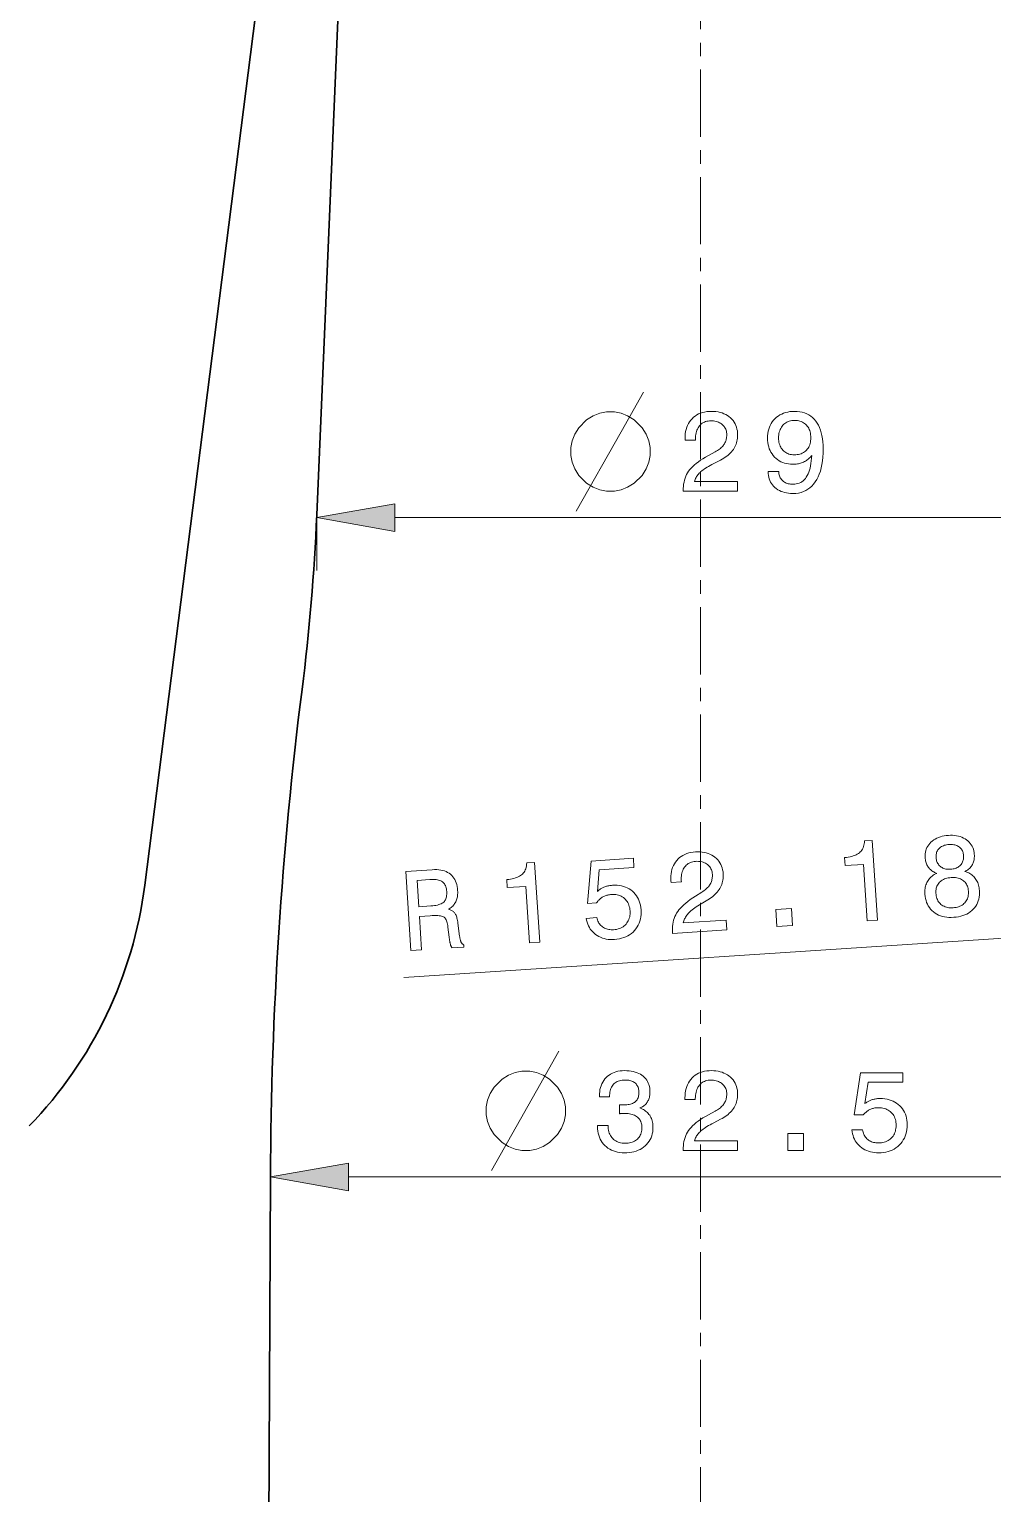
# Model space of a CAD drawing. Header units: millimetres. Extents: x 5 to 286, y 5 to 409.
# Drawn here: x 85.1 to 121.5, y 236.9 to 292.3 of the extents above; entities that cross this region are included whole.
import ezdxf

# ---------------------------------------------------------------- set-up
doc = ezdxf.new("R2010")
doc.units = ezdxf.units.MM
doc.header["$LTSCALE"] = 0.2
doc.linetypes.add('CENTERX2', pattern=[20.32, 12.7, -2.54, 2.54, -2.54])
doc.layers.add('CENTERLINE', color=4, linetype='CENTERX2')
doc.layers.add('DIMENSIONS', color=2, linetype='Continuous')
doc.layers.add('OUTLINE', color=7, linetype='Continuous', lineweight=25)

msp = doc.modelspace()

# ---------------------------------------------------------------- linework, layer by layer
at = {"layer": 'CENTERLINE', "lineweight": 13}
msp.add_line((110.464, 351.702), (110.464, 69.666), dxfattribs=at)
at = {"layer": 'DIMENSIONS', "lineweight": 13, "ltscale": 0.052546}
msp.add_line((95.964, 273.907), (95.964, 271.805), dxfattribs=at)
at = {"layer": 'DIMENSIONS', "lineweight": 13}
for p, q in [((98.918, 273.805), (122.009, 273.805)), ((123.443, 258.003), (99.253, 256.422)), ((97.168, 248.881), (123.759, 248.881))]:
    msp.add_line(p, q, dxfattribs=at)
at = {"layer": 'DIMENSIONS', "lineweight": 13, "ltscale": 0.05064}
msp.add_line((94.214, 248.907), (94.214, 246.881), dxfattribs=at)
at = {"layer": 'DIMENSIONS', "lineweight": 13}
for points in [[(105.764, 274.055), (107.464, 277.055), (108.314, 278.555)], [(102.565, 249.131), (104.265, 252.131), (105.115, 253.631)]]:
    msp.add_lwpolyline(points, dxfattribs=at)
for points in [[(107.214, 277.805), (106.914, 277.805), (106.664, 277.755), (106.414, 277.655), (106.164, 277.505), (105.864, 277.205), (105.714, 276.955), (105.614, 276.705), (105.564, 276.455), (105.564, 276.155), (105.614, 275.905), (105.714, 275.655), (105.864, 275.405), (106.164, 275.105), (106.414, 274.955), (106.664, 274.855), (106.914, 274.805), (107.214, 274.805), (107.464, 274.855), (107.714, 274.955), (107.964, 275.105), (108.264, 275.405), (108.414, 275.655), (108.514, 275.905), (108.564, 276.155), (108.564, 276.455), (108.514, 276.705), (108.414, 276.955), (108.264, 277.205), (107.964, 277.505), (107.714, 277.655), (107.464, 277.755)], [(109.811, 274.805), (109.811, 274.817), (109.813, 274.905), (109.819, 274.99), (109.83, 275.071), (109.844, 275.15), (109.863, 275.226), (109.885, 275.299), (109.912, 275.368), (109.943, 275.435), (109.978, 275.499), (110.018, 275.561), (110.062, 275.62), (110.114, 275.68), (110.172, 275.739), (110.236, 275.798), (110.308, 275.858), (110.386, 275.917), (110.47, 275.976), (110.561, 276.035), (110.659, 276.093), (110.764, 276.152), (111.019, 276.291), (111.064, 276.316), (111.106, 276.342), (111.146, 276.369), (111.183, 276.396), (111.218, 276.423), (111.25, 276.451), (111.28, 276.48), (111.307, 276.51), (111.332, 276.54), (111.354, 276.57), (111.374, 276.602), (111.392, 276.635), (111.408, 276.668), (111.422, 276.703), (111.433, 276.739), (111.443, 276.776), (111.45, 276.814), (111.455, 276.853), (111.459, 276.893), (111.46, 276.934), (111.458, 276.981), (111.453, 277.026), (111.445, 277.069), (111.434, 277.11), (111.419, 277.149), (111.401, 277.187), (111.38, 277.223), (111.355, 277.257), (111.327, 277.289), (111.296, 277.319), (111.263, 277.347), (111.227, 277.372), (111.188, 277.394), (111.148, 277.413), (111.105, 277.429), (111.06, 277.442), (111.013, 277.452), (110.964, 277.46), (110.913, 277.464), (110.859, 277.465), (110.806, 277.464), (110.755, 277.458), (110.706, 277.449), (110.66, 277.436), (110.616, 277.419), (110.574, 277.399), (110.534, 277.374), (110.497, 277.347), (110.462, 277.315), (110.43, 277.28), (110.4, 277.241), (110.373, 277.2), (110.35, 277.156), (110.329, 277.109), (110.312, 277.06), (110.298, 277.007), (110.287, 276.952), (110.279, 276.894), (110.274, 276.833), (110.273, 276.77), (110.273, 276.734), (109.881, 276.734), (109.881, 276.795), (109.883, 276.888), (109.891, 276.977), (109.905, 277.062), (109.924, 277.143), (109.948, 277.22), (109.978, 277.293), (110.013, 277.363), (110.053, 277.428), (110.099, 277.489), (110.15, 277.547), (110.206, 277.599), (110.266, 277.646), (110.33, 277.688), (110.397, 277.724), (110.468, 277.755), (110.543, 277.779), (110.622, 277.799), (110.705, 277.813), (110.792, 277.821), (110.882, 277.824), (110.969, 277.821), (111.052, 277.814), (111.132, 277.802), (111.209, 277.784), (111.282, 277.762), (111.352, 277.735), (111.419, 277.703), (111.482, 277.666), (111.541, 277.624), (111.598, 277.577), (111.65, 277.526), (111.696, 277.472), (111.737, 277.415), (111.773, 277.355), (111.803, 277.292), (111.827, 277.226), (111.846, 277.156), (111.86, 277.084), (111.868, 277.009), (111.871, 276.93), (111.869, 276.869), (111.864, 276.809), (111.856, 276.751), (111.845, 276.694), (111.831, 276.639), (111.813, 276.586), (111.792, 276.534), (111.768, 276.483), (111.741, 276.434), (111.711, 276.387), (111.677, 276.341), (111.64, 276.296), (111.599, 276.253), (111.555, 276.211), (111.508, 276.17), (111.458, 276.13), (111.404, 276.091), (111.346, 276.054), (111.286, 276.018), (111.221, 275.983), (110.968, 275.855), (110.898, 275.818), (110.832, 275.781), (110.77, 275.745), (110.713, 275.71), (110.659, 275.676), (110.609, 275.642), (110.563, 275.61), (110.522, 275.577), (110.484, 275.546), (110.451, 275.515), (110.421, 275.485), (110.392, 275.453), (110.366, 275.421), (110.342, 275.388), (110.32, 275.355), (110.301, 275.32), (110.283, 275.285), (110.268, 275.249), (110.254, 275.213), (110.243, 275.176), (111.871, 275.176), (111.871, 274.805)], [(113.026, 275.547), (113.422, 275.547), (113.426, 275.503), (113.432, 275.461), (113.441, 275.42), (113.452, 275.382), (113.466, 275.346), (113.483, 275.312), (113.502, 275.28), (113.524, 275.249), (113.548, 275.221), (113.575, 275.195), (113.605, 275.171), (113.636, 275.149), (113.67, 275.13), (113.705, 275.114), (113.743, 275.1), (113.783, 275.089), (113.825, 275.08), (113.868, 275.073), (113.914, 275.07), (113.962, 275.068), (114.026, 275.071), (114.088, 275.079), (114.146, 275.093), (114.201, 275.111), (114.253, 275.136), (114.301, 275.165), (114.347, 275.2), (114.39, 275.24), (114.429, 275.286), (114.466, 275.337), (114.5, 275.394), (114.53, 275.456), (114.558, 275.524), (114.583, 275.597), (114.605, 275.676), (114.624, 275.761), (114.64, 275.851), (114.653, 275.947), (114.663, 276.049), (114.671, 276.156), (114.645, 276.124), (114.618, 276.094), (114.59, 276.065), (114.561, 276.037), (114.53, 276.012), (114.499, 275.988), (114.467, 275.965), (114.433, 275.944), (114.398, 275.925), (114.363, 275.907), (114.326, 275.891), (114.288, 275.877), (114.25, 275.864), (114.211, 275.853), (114.171, 275.844), (114.13, 275.837), (114.088, 275.831), (114.046, 275.826), (114.002, 275.824), (113.958, 275.823), (113.874, 275.826), (113.794, 275.834), (113.717, 275.848), (113.643, 275.867), (113.572, 275.891), (113.505, 275.921), (113.44, 275.957), (113.379, 275.998), (113.321, 276.044), (113.266, 276.096), (113.216, 276.152), (113.171, 276.212), (113.131, 276.276), (113.096, 276.342), (113.067, 276.413), (113.043, 276.486), (113.025, 276.564), (113.011, 276.644), (113.003, 276.728), (113.001, 276.816), (113.004, 276.904), (113.012, 276.989), (113.026, 277.07), (113.046, 277.148), (113.071, 277.223), (113.102, 277.294), (113.139, 277.362), (113.181, 277.426), (113.229, 277.487), (113.282, 277.544), (113.34, 277.598), (113.402, 277.645), (113.467, 277.687), (113.535, 277.723), (113.607, 277.754), (113.683, 277.779), (113.762, 277.799), (113.844, 277.813), (113.93, 277.821), (114.019, 277.824), (114.122, 277.82), (114.219, 277.809), (114.312, 277.791), (114.4, 277.765), (114.483, 277.733), (114.561, 277.692), (114.634, 277.645), (114.702, 277.59), (114.765, 277.528), (114.823, 277.459), (114.876, 277.383), (114.924, 277.3), (114.966, 277.211), (115.002, 277.116), (115.033, 277.014), (115.058, 276.905), (115.078, 276.79), (115.092, 276.669), (115.1, 276.541), (115.103, 276.407), (115.1, 276.248), (115.091, 276.097), (115.076, 275.954), (115.055, 275.817), (115.028, 275.689), (114.996, 275.567), (114.957, 275.454), (114.912, 275.347), (114.862, 275.248), (114.805, 275.157), (114.743, 275.074), (114.676, 274.999), (114.604, 274.933), (114.527, 274.876), (114.445, 274.828), (114.358, 274.789), (114.265, 274.758), (114.168, 274.736), (114.065, 274.723), (113.958, 274.718), (113.874, 274.721), (113.795, 274.727), (113.718, 274.739), (113.645, 274.754), (113.575, 274.775), (113.509, 274.8), (113.446, 274.829), (113.387, 274.863), (113.331, 274.901), (113.279, 274.944), (113.231, 274.991), (113.188, 275.04), (113.15, 275.093), (113.117, 275.149), (113.089, 275.208), (113.067, 275.269), (113.049, 275.334), (113.036, 275.402), (113.029, 275.473)], [(113.418, 276.82), (113.42, 276.763), (113.425, 276.709), (113.433, 276.656), (113.444, 276.606), (113.459, 276.559), (113.476, 276.513), (113.497, 276.47), (113.521, 276.43), (113.549, 276.391), (113.58, 276.355), (113.613, 276.322), (113.648, 276.293), (113.686, 276.267), (113.725, 276.244), (113.767, 276.225), (113.811, 276.209), (113.856, 276.197), (113.904, 276.188), (113.954, 276.183), (114.006, 276.182), (114.064, 276.183), (114.119, 276.188), (114.172, 276.197), (114.222, 276.209), (114.27, 276.224), (114.315, 276.243), (114.357, 276.266), (114.397, 276.291), (114.434, 276.321), (114.469, 276.353), (114.501, 276.389), (114.53, 276.427), (114.555, 276.468), (114.576, 276.511), (114.595, 276.557), (114.61, 276.605), (114.622, 276.656), (114.63, 276.71), (114.635, 276.766), (114.637, 276.825), (114.635, 276.884), (114.63, 276.94), (114.622, 276.994), (114.61, 277.046), (114.595, 277.095), (114.576, 277.142), (114.555, 277.186), (114.53, 277.228), (114.501, 277.267), (114.469, 277.304), (114.435, 277.338), (114.398, 277.368), (114.358, 277.395), (114.317, 277.418), (114.273, 277.438), (114.227, 277.454), (114.178, 277.466), (114.127, 277.475), (114.074, 277.48), (114.019, 277.482), (113.966, 277.48), (113.915, 277.475), (113.867, 277.466), (113.82, 277.453), (113.775, 277.437), (113.733, 277.417), (113.692, 277.393), (113.654, 277.366), (113.618, 277.335), (113.584, 277.3), (113.552, 277.262), (113.524, 277.222), (113.499, 277.18), (113.478, 277.136), (113.46, 277.089), (113.445, 277.04), (113.433, 276.988), (113.425, 276.935), (113.42, 276.879)], [(98.918, 274.326), (95.964, 273.805), (98.918, 273.284)], [(116.765, 258.568), (116.626, 260.697), (115.928, 260.652), (115.908, 260.957), (115.983, 260.964), (116.053, 260.974), (116.12, 260.986), (116.183, 261.001), (116.241, 261.017), (116.295, 261.036), (116.345, 261.058), (116.391, 261.082), (116.433, 261.108), (116.471, 261.136), (116.505, 261.167), (116.536, 261.201), (116.563, 261.239), (116.588, 261.279), (116.609, 261.323), (116.627, 261.37), (116.642, 261.419), (116.654, 261.472), (116.662, 261.528), (116.667, 261.587), (116.96, 261.606), (117.157, 258.594)], [(119.393, 260.358), (119.353, 260.375), (119.315, 260.392), (119.279, 260.411), (119.245, 260.432), (119.213, 260.454), (119.182, 260.477), (119.154, 260.502), (119.127, 260.528), (119.103, 260.556), (119.08, 260.585), (119.059, 260.616), (119.04, 260.648), (119.023, 260.682), (119.008, 260.717), (118.995, 260.754), (118.983, 260.792), (118.974, 260.832), (118.966, 260.874), (118.96, 260.917), (118.956, 260.962), (118.954, 261.029), (118.958, 261.094), (118.967, 261.157), (118.981, 261.218), (119, 261.277), (119.025, 261.333), (119.055, 261.387), (119.091, 261.439), (119.131, 261.488), (119.177, 261.536), (119.228, 261.58), (119.282, 261.62), (119.339, 261.656), (119.4, 261.688), (119.464, 261.716), (119.531, 261.74), (119.602, 261.76), (119.677, 261.775), (119.754, 261.787), (119.836, 261.794), (119.917, 261.798), (119.996, 261.796), (120.072, 261.79), (120.145, 261.78), (120.215, 261.765), (120.283, 261.746), (120.347, 261.722), (120.408, 261.694), (120.466, 261.661), (120.522, 261.624), (120.573, 261.583), (120.62, 261.539), (120.661, 261.492), (120.698, 261.442), (120.73, 261.39), (120.756, 261.334), (120.778, 261.276), (120.795, 261.214), (120.807, 261.15), (120.814, 261.083), (120.816, 261.038), (120.816, 260.994), (120.814, 260.951), (120.81, 260.91), (120.803, 260.87), (120.795, 260.832), (120.785, 260.795), (120.773, 260.759), (120.758, 260.725), (120.742, 260.692), (120.724, 260.66), (120.703, 260.629), (120.681, 260.6), (120.656, 260.572), (120.629, 260.545), (120.6, 260.519), (120.568, 260.494), (120.535, 260.471), (120.499, 260.449), (120.461, 260.428), (120.511, 260.412), (120.558, 260.393), (120.603, 260.373), (120.645, 260.35), (120.685, 260.325), (120.723, 260.298), (120.758, 260.269), (120.792, 260.237), (120.823, 260.204), (120.851, 260.168), (120.878, 260.131), (120.902, 260.091), (120.923, 260.05), (120.942, 260.007), (120.959, 259.962), (120.974, 259.915), (120.986, 259.866), (120.995, 259.815), (121.002, 259.762), (121.007, 259.707), (121.01, 259.623), (121.007, 259.541), (120.998, 259.463), (120.983, 259.387), (120.963, 259.315), (120.937, 259.246), (120.904, 259.18), (120.867, 259.118), (120.823, 259.058), (120.773, 259.001), (120.719, 258.949), (120.66, 258.901), (120.597, 258.858), (120.53, 258.82), (120.459, 258.787), (120.383, 258.759), (120.303, 258.736), (120.219, 258.718), (120.131, 258.704), (120.038, 258.696), (119.945, 258.692), (119.856, 258.694), (119.77, 258.701), (119.688, 258.714), (119.609, 258.732), (119.534, 258.755), (119.463, 258.784), (119.395, 258.819), (119.331, 258.858), (119.27, 258.903), (119.214, 258.953), (119.163, 259.006), (119.118, 259.064), (119.077, 259.125), (119.042, 259.19), (119.013, 259.259), (118.989, 259.331), (118.97, 259.408), (118.956, 259.489), (118.948, 259.573), (118.945, 259.628), (118.946, 259.681), (118.949, 259.732), (118.954, 259.783), (118.962, 259.831), (118.973, 259.878), (118.986, 259.923), (119.002, 259.967), (119.021, 260.01), (119.042, 260.05), (119.066, 260.089), (119.092, 260.126), (119.121, 260.162), (119.152, 260.195), (119.186, 260.227), (119.222, 260.257), (119.261, 260.285), (119.303, 260.311), (119.346, 260.336)], [(119.369, 260.955), (119.373, 260.913), (119.38, 260.873), (119.389, 260.834), (119.402, 260.798), (119.417, 260.763), (119.435, 260.731), (119.455, 260.7), (119.478, 260.671), (119.504, 260.644), (119.533, 260.619), (119.564, 260.596), (119.597, 260.576), (119.631, 260.559), (119.667, 260.544), (119.705, 260.532), (119.744, 260.523), (119.786, 260.516), (119.828, 260.512), (119.873, 260.511), (119.919, 260.513), (119.966, 260.518), (120.01, 260.524), (120.053, 260.534), (120.093, 260.545), (120.131, 260.56), (120.167, 260.576), (120.201, 260.596), (120.233, 260.617), (120.263, 260.642), (120.291, 260.668), (120.316, 260.697), (120.338, 260.727), (120.357, 260.759), (120.374, 260.792), (120.387, 260.827), (120.398, 260.863), (120.405, 260.901), (120.41, 260.94), (120.411, 260.981), (120.41, 261.023), (120.406, 261.065), (120.399, 261.105), (120.39, 261.142), (120.378, 261.178), (120.363, 261.212), (120.345, 261.244), (120.325, 261.274), (120.303, 261.302), (120.277, 261.327), (120.249, 261.351), (120.219, 261.373), (120.186, 261.392), (120.152, 261.408), (120.116, 261.422), (120.078, 261.433), (120.038, 261.441), (119.996, 261.447), (119.952, 261.451), (119.906, 261.451), (119.858, 261.449), (119.811, 261.445), (119.766, 261.438), (119.723, 261.429), (119.682, 261.418), (119.644, 261.404), (119.608, 261.388), (119.574, 261.37), (119.542, 261.35), (119.513, 261.327), (119.485, 261.301), (119.461, 261.274), (119.439, 261.245), (119.42, 261.215), (119.404, 261.182), (119.391, 261.149), (119.381, 261.113), (119.373, 261.076), (119.369, 261.037), (119.367, 260.997)], [(104, 257.734), (103.861, 259.863), (103.162, 259.818), (103.142, 260.123), (103.217, 260.13), (103.288, 260.14), (103.355, 260.152), (103.417, 260.166), (103.475, 260.183), (103.53, 260.202), (103.58, 260.224), (103.626, 260.247), (103.668, 260.274), (103.705, 260.302), (103.739, 260.333), (103.77, 260.367), (103.798, 260.405), (103.822, 260.445), (103.844, 260.489), (103.862, 260.535), (103.877, 260.585), (103.888, 260.638), (103.897, 260.694), (103.902, 260.753), (104.194, 260.772), (104.391, 257.76)], [(106.149, 258.658), (106.549, 258.685), (106.56, 258.639), (106.574, 258.597), (106.59, 258.556), (106.609, 258.517), (106.629, 258.481), (106.652, 258.447), (106.678, 258.415), (106.705, 258.385), (106.735, 258.358), (106.768, 258.332), (106.802, 258.309), (106.838, 258.289), (106.875, 258.272), (106.914, 258.257), (106.955, 258.246), (106.997, 258.236), (107.041, 258.23), (107.086, 258.226), (107.133, 258.225), (107.181, 258.227), (107.24, 258.233), (107.296, 258.242), (107.35, 258.255), (107.401, 258.271), (107.449, 258.291), (107.495, 258.314), (107.539, 258.341), (107.579, 258.371), (107.617, 258.405), (107.653, 258.442), (107.685, 258.482), (107.714, 258.524), (107.738, 258.568), (107.759, 258.615), (107.776, 258.663), (107.79, 258.713), (107.799, 258.766), (107.805, 258.82), (107.807, 258.877), (107.805, 258.936), (107.799, 258.995), (107.79, 259.052), (107.777, 259.106), (107.761, 259.158), (107.741, 259.207), (107.718, 259.253), (107.692, 259.296), (107.662, 259.337), (107.629, 259.375), (107.592, 259.41), (107.552, 259.442), (107.51, 259.47), (107.466, 259.494), (107.42, 259.515), (107.371, 259.532), (107.32, 259.545), (107.267, 259.554), (107.212, 259.559), (107.154, 259.561), (107.094, 259.559), (107.06, 259.556), (107.026, 259.552), (106.992, 259.546), (106.96, 259.539), (106.928, 259.531), (106.897, 259.521), (106.867, 259.51), (106.837, 259.498), (106.808, 259.484), (106.78, 259.469), (106.752, 259.452), (106.726, 259.435), (106.7, 259.416), (106.675, 259.395), (106.651, 259.374), (106.627, 259.351), (106.605, 259.327), (106.583, 259.301), (106.562, 259.274), (106.542, 259.246), (106.199, 259.224), (106.331, 260.825), (107.93, 260.93), (107.953, 260.576), (106.642, 260.491), (106.575, 259.677), (106.596, 259.697), (106.617, 259.716), (106.64, 259.734), (106.663, 259.752), (106.687, 259.768), (106.711, 259.784), (106.737, 259.799), (106.764, 259.813), (106.791, 259.826), (106.819, 259.838), (106.848, 259.849), (106.878, 259.86), (106.908, 259.869), (106.938, 259.877), (106.97, 259.885), (107.001, 259.891), (107.034, 259.897), (107.067, 259.902), (107.1, 259.905), (107.135, 259.908), (107.225, 259.911), (107.312, 259.909), (107.397, 259.9), (107.477, 259.887), (107.555, 259.867), (107.629, 259.842), (107.7, 259.81), (107.768, 259.774), (107.833, 259.731), (107.894, 259.683), (107.951, 259.63), (108.003, 259.573), (108.049, 259.513), (108.09, 259.449), (108.125, 259.381), (108.155, 259.309), (108.18, 259.233), (108.199, 259.154), (108.213, 259.071), (108.222, 258.984), (108.225, 258.891), (108.222, 258.802), (108.212, 258.716), (108.197, 258.633), (108.175, 258.553), (108.147, 258.476), (108.113, 258.402), (108.073, 258.332), (108.027, 258.265), (107.974, 258.201), (107.916, 258.141), (107.855, 258.087), (107.789, 258.039), (107.719, 257.996), (107.646, 257.959), (107.568, 257.928), (107.487, 257.902), (107.401, 257.882), (107.311, 257.867), (107.218, 257.858), (107.135, 257.855), (107.054, 257.857), (106.976, 257.864), (106.9, 257.875), (106.827, 257.892), (106.757, 257.914), (106.689, 257.941), (106.624, 257.972), (106.561, 258.009), (106.501, 258.051), (106.444, 258.097), (106.392, 258.146), (106.345, 258.198), (106.303, 258.254), (106.266, 258.313), (106.233, 258.375), (106.205, 258.441), (106.182, 258.51), (106.163, 258.583)], [(109.409, 258.088), (109.408, 258.1), (109.404, 258.188), (109.405, 258.272), (109.41, 258.355), (109.419, 258.434), (109.433, 258.511), (109.451, 258.585), (109.473, 258.657), (109.499, 258.726), (109.53, 258.792), (109.565, 258.855), (109.606, 258.918), (109.653, 258.98), (109.707, 259.043), (109.768, 259.107), (109.835, 259.171), (109.909, 259.235), (109.99, 259.299), (110.077, 259.364), (110.171, 259.429), (110.272, 259.494), (110.517, 259.65), (110.56, 259.678), (110.601, 259.706), (110.638, 259.735), (110.674, 259.764), (110.707, 259.794), (110.737, 259.825), (110.765, 259.855), (110.79, 259.886), (110.813, 259.918), (110.833, 259.95), (110.851, 259.983), (110.867, 260.017), (110.881, 260.051), (110.892, 260.087), (110.901, 260.123), (110.908, 260.161), (110.913, 260.199), (110.916, 260.238), (110.916, 260.279), (110.915, 260.32), (110.91, 260.366), (110.902, 260.411), (110.891, 260.453), (110.877, 260.494), (110.86, 260.532), (110.84, 260.568), (110.816, 260.603), (110.79, 260.635), (110.76, 260.665), (110.727, 260.693), (110.691, 260.719), (110.654, 260.741), (110.614, 260.761), (110.573, 260.777), (110.529, 260.79), (110.483, 260.801), (110.436, 260.808), (110.386, 260.812), (110.334, 260.813), (110.281, 260.811), (110.228, 260.806), (110.177, 260.797), (110.129, 260.784), (110.084, 260.768), (110.041, 260.749), (110.001, 260.726), (109.963, 260.699), (109.928, 260.669), (109.895, 260.635), (109.865, 260.598), (109.837, 260.557), (109.813, 260.514), (109.793, 260.469), (109.775, 260.421), (109.761, 260.37), (109.751, 260.317), (109.743, 260.261), (109.739, 260.203), (109.739, 260.142), (109.741, 260.078), (109.744, 260.043), (109.352, 260.017), (109.348, 260.078), (109.345, 260.171), (109.347, 260.26), (109.355, 260.346), (109.369, 260.428), (109.388, 260.507), (109.413, 260.582), (109.443, 260.653), (109.479, 260.721), (109.521, 260.785), (109.569, 260.846), (109.621, 260.902), (109.677, 260.953), (109.738, 260.998), (109.803, 261.039), (109.872, 261.074), (109.945, 261.104), (110.023, 261.128), (110.105, 261.147), (110.19, 261.161), (110.28, 261.17), (110.367, 261.173), (110.451, 261.171), (110.532, 261.164), (110.609, 261.152), (110.684, 261.135), (110.755, 261.112), (110.824, 261.084), (110.889, 261.052), (110.952, 261.014), (111.011, 260.971), (111.066, 260.923), (111.116, 260.872), (111.16, 260.818), (111.2, 260.76), (111.234, 260.699), (111.262, 260.635), (111.286, 260.567), (111.304, 260.496), (111.318, 260.421), (111.325, 260.342), (111.328, 260.281), (111.327, 260.221), (111.323, 260.163), (111.315, 260.106), (111.304, 260.05), (111.29, 259.995), (111.273, 259.942), (111.252, 259.89), (111.228, 259.84), (111.201, 259.79), (111.17, 259.742), (111.136, 259.695), (111.099, 259.649), (111.058, 259.604), (111.013, 259.56), (110.965, 259.517), (110.914, 259.475), (110.859, 259.434), (110.801, 259.394), (110.739, 259.356), (110.495, 259.211), (110.428, 259.169), (110.364, 259.128), (110.305, 259.089), (110.249, 259.05), (110.198, 259.012), (110.15, 258.976), (110.107, 258.94), (110.067, 258.905), (110.032, 258.871), (110.001, 258.838), (109.972, 258.806), (109.946, 258.772), (109.922, 258.739), (109.901, 258.704), (109.881, 258.669), (109.864, 258.634), (109.848, 258.598), (109.835, 258.561), (109.824, 258.524), (109.816, 258.486), (111.44, 258.592), (111.464, 258.222)], [(99.525, 257.442), (99.329, 260.431), (100.328, 260.497), (100.415, 260.5), (100.497, 260.499), (100.576, 260.493), (100.651, 260.483), (100.721, 260.467), (100.788, 260.448), (100.851, 260.423), (100.91, 260.395), (100.965, 260.361), (101.016, 260.323), (101.063, 260.28), (101.105, 260.233), (101.144, 260.182), (101.177, 260.126), (101.207, 260.067), (101.232, 260.003), (101.253, 259.934), (101.269, 259.862), (101.281, 259.785), (101.289, 259.704), (101.291, 259.655), (101.291, 259.608), (101.289, 259.562), (101.285, 259.518), (101.279, 259.475), (101.27, 259.433), (101.26, 259.393), (101.247, 259.354), (101.233, 259.317), (101.216, 259.281), (101.197, 259.246), (101.176, 259.213), (101.154, 259.181), (101.129, 259.151), (101.102, 259.122), (101.073, 259.095), (101.042, 259.069), (101.009, 259.045), (100.974, 259.022), (100.938, 259), (100.97, 258.992), (101.001, 258.982), (101.03, 258.971), (101.057, 258.958), (101.083, 258.944), (101.106, 258.929), (101.128, 258.912), (101.149, 258.894), (101.167, 258.875), (101.184, 258.855), (101.199, 258.832), (101.213, 258.806), (101.227, 258.776), (101.24, 258.743), (101.252, 258.706), (101.263, 258.666), (101.273, 258.623), (101.283, 258.576), (101.292, 258.526), (101.299, 258.473), (101.363, 257.989), (101.367, 257.958), (101.372, 257.929), (101.376, 257.902), (101.382, 257.877), (101.387, 257.853), (101.393, 257.831), (101.399, 257.811), (101.405, 257.792), (101.411, 257.775), (101.418, 257.76), (101.425, 257.746), (101.433, 257.733), (101.441, 257.72), (101.45, 257.709), (101.46, 257.698), (101.47, 257.688), (101.481, 257.678), (101.493, 257.669), (101.505, 257.662), (101.518, 257.654), (101.523, 257.572), (101.071, 257.543), (101.064, 257.553), (101.058, 257.563), (101.052, 257.575), (101.046, 257.588), (101.04, 257.602), (101.034, 257.616), (101.029, 257.632), (101.023, 257.649), (101.018, 257.666), (101.013, 257.685), (101.008, 257.705), (101.003, 257.726), (100.998, 257.748), (100.993, 257.772), (100.989, 257.797), (100.984, 257.824), (100.98, 257.852), (100.975, 257.881), (100.971, 257.912), (100.966, 257.944), (100.92, 258.329), (100.912, 258.386), (100.903, 258.438), (100.892, 258.485), (100.88, 258.529), (100.866, 258.568), (100.851, 258.604), (100.834, 258.635), (100.816, 258.661), (100.796, 258.684), (100.775, 258.702), (100.75, 258.718), (100.72, 258.731), (100.682, 258.742), (100.639, 258.75), (100.59, 258.757), (100.535, 258.761), (100.473, 258.763), (100.406, 258.763), (100.332, 258.761), (100.252, 258.757), (99.842, 258.73), (99.924, 257.468)], [(119.362, 259.608), (119.367, 259.555), (119.375, 259.504), (119.386, 259.456), (119.401, 259.41), (119.419, 259.366), (119.44, 259.325), (119.464, 259.287), (119.491, 259.251), (119.521, 259.218), (119.555, 259.187), (119.591, 259.159), (119.629, 259.134), (119.67, 259.113), (119.713, 259.095), (119.758, 259.08), (119.805, 259.069), (119.854, 259.061), (119.905, 259.057), (119.959, 259.055), (120.014, 259.057), (120.07, 259.063), (120.124, 259.071), (120.174, 259.082), (120.222, 259.096), (120.268, 259.114), (120.31, 259.134), (120.351, 259.157), (120.388, 259.184), (120.423, 259.213), (120.455, 259.246), (120.485, 259.281), (120.51, 259.318), (120.533, 259.357), (120.552, 259.398), (120.567, 259.441), (120.579, 259.487), (120.587, 259.534), (120.592, 259.584), (120.594, 259.635), (120.592, 259.689), (120.587, 259.739), (120.579, 259.786), (120.568, 259.831), (120.554, 259.874), (120.536, 259.914), (120.516, 259.952), (120.492, 259.988), (120.465, 260.021), (120.435, 260.052), (120.402, 260.081), (120.366, 260.107), (120.328, 260.13), (120.287, 260.149), (120.244, 260.166), (120.199, 260.179), (120.152, 260.19), (120.102, 260.197), (120.051, 260.201), (119.996, 260.202), (119.94, 260.2), (119.884, 260.195), (119.831, 260.187), (119.78, 260.176), (119.732, 260.162), (119.687, 260.146), (119.644, 260.127), (119.604, 260.105), (119.566, 260.08), (119.531, 260.052), (119.499, 260.022), (119.47, 259.989), (119.444, 259.955), (119.422, 259.918), (119.403, 259.879), (119.388, 259.839), (119.376, 259.797), (119.367, 259.753), (119.362, 259.706), (119.36, 259.658)], [(100.241, 260.123), (99.753, 260.091), (99.818, 259.096), (100.279, 259.126), (100.347, 259.132), (100.41, 259.14), (100.47, 259.149), (100.524, 259.161), (100.575, 259.175), (100.621, 259.191), (100.663, 259.208), (100.7, 259.228), (100.733, 259.25), (100.761, 259.274), (100.786, 259.3), (100.808, 259.33), (100.827, 259.362), (100.842, 259.397), (100.855, 259.435), (100.865, 259.476), (100.872, 259.52), (100.876, 259.566), (100.877, 259.616), (100.875, 259.668), (100.87, 259.72), (100.863, 259.768), (100.853, 259.813), (100.841, 259.855), (100.826, 259.893), (100.808, 259.929), (100.788, 259.961), (100.766, 259.99), (100.741, 260.016), (100.713, 260.039), (100.683, 260.059), (100.648, 260.076), (100.61, 260.091), (100.568, 260.103), (100.523, 260.113), (100.474, 260.12), (100.421, 260.125), (100.365, 260.127), (100.305, 260.126)], [(113.353, 258.345), (113.311, 258.987), (113.907, 259.026), (113.948, 258.384)], [(104.015, 252.881), (103.715, 252.881), (103.465, 252.831), (103.215, 252.731), (102.965, 252.581), (102.665, 252.281), (102.515, 252.031), (102.415, 251.781), (102.365, 251.531), (102.365, 251.231), (102.415, 250.981), (102.515, 250.731), (102.665, 250.481), (102.965, 250.181), (103.215, 250.031), (103.465, 249.931), (103.715, 249.881), (104.015, 249.881), (104.265, 249.931), (104.515, 250.031), (104.765, 250.181), (105.065, 250.481), (105.215, 250.731), (105.315, 250.981), (105.365, 251.231), (105.365, 251.531), (105.315, 251.781), (105.215, 252.031), (105.065, 252.281), (104.765, 252.581), (104.515, 252.731), (104.265, 252.831)], [(106.576, 250.821), (106.974, 250.821), (106.977, 250.76), (106.983, 250.701), (106.993, 250.644), (107.005, 250.591), (107.021, 250.541), (107.04, 250.493), (107.062, 250.448), (107.088, 250.406), (107.116, 250.367), (107.148, 250.331), (107.183, 250.298), (107.221, 250.269), (107.261, 250.242), (107.304, 250.22), (107.349, 250.201), (107.397, 250.185), (107.448, 250.173), (107.502, 250.164), (107.558, 250.159), (107.617, 250.157), (107.675, 250.159), (107.73, 250.164), (107.783, 250.171), (107.833, 250.183), (107.881, 250.197), (107.926, 250.214), (107.969, 250.235), (108.009, 250.258), (108.047, 250.285), (108.082, 250.315), (108.114, 250.348), (108.143, 250.383), (108.169, 250.421), (108.191, 250.461), (108.209, 250.503), (108.225, 250.548), (108.237, 250.595), (108.245, 250.644), (108.25, 250.696), (108.252, 250.75), (108.25, 250.799), (108.245, 250.846), (108.237, 250.89), (108.225, 250.933), (108.21, 250.973), (108.191, 251.011), (108.17, 251.047), (108.145, 251.08), (108.116, 251.112), (108.084, 251.141), (108.049, 251.167), (108.012, 251.191), (107.971, 251.212), (107.928, 251.23), (107.883, 251.246), (107.834, 251.259), (107.783, 251.268), (107.729, 251.275), (107.672, 251.28), (107.613, 251.281), (107.605, 251.281), (107.596, 251.281), (107.587, 251.281), (107.579, 251.281), (107.57, 251.28), (107.561, 251.28), (107.552, 251.28), (107.543, 251.28), (107.534, 251.279), (107.524, 251.279), (107.515, 251.278), (107.505, 251.278), (107.494, 251.277), (107.483, 251.277), (107.471, 251.276), (107.458, 251.276), (107.445, 251.275), (107.431, 251.274), (107.417, 251.273), (107.402, 251.273), (107.402, 251.612), (107.411, 251.612), (107.421, 251.611), (107.43, 251.611), (107.439, 251.61), (107.448, 251.61), (107.456, 251.61), (107.465, 251.609), (107.474, 251.609), (107.482, 251.609), (107.491, 251.609), (107.499, 251.609), (107.507, 251.608), (107.515, 251.608), (107.523, 251.608), (107.531, 251.608), (107.539, 251.608), (107.547, 251.608), (107.554, 251.608), (107.562, 251.608), (107.569, 251.608), (107.625, 251.609), (107.679, 251.612), (107.73, 251.618), (107.777, 251.626), (107.822, 251.636), (107.864, 251.649), (107.902, 251.664), (107.938, 251.681), (107.97, 251.701), (108, 251.723), (108.027, 251.747), (108.05, 251.773), (108.071, 251.802), (108.09, 251.834), (108.105, 251.868), (108.118, 251.904), (108.127, 251.943), (108.134, 251.984), (108.139, 252.028), (108.14, 252.074), (108.139, 252.118), (108.135, 252.16), (108.128, 252.201), (108.118, 252.239), (108.106, 252.275), (108.091, 252.309), (108.073, 252.341), (108.053, 252.37), (108.03, 252.398), (108.004, 252.424), (107.976, 252.447), (107.945, 252.468), (107.912, 252.486), (107.876, 252.502), (107.838, 252.515), (107.798, 252.526), (107.755, 252.535), (107.71, 252.541), (107.663, 252.545), (107.613, 252.546), (107.557, 252.544), (107.504, 252.539), (107.453, 252.531), (107.406, 252.52), (107.361, 252.505), (107.319, 252.487), (107.279, 252.466), (107.243, 252.442), (107.209, 252.414), (107.178, 252.384), (107.149, 252.35), (107.124, 252.313), (107.102, 252.272), (107.083, 252.229), (107.066, 252.183), (107.053, 252.134), (107.042, 252.082), (107.035, 252.027), (107.031, 251.968), (107.029, 251.907), (106.645, 251.907), (106.645, 251.937), (106.648, 252.023), (106.656, 252.106), (106.668, 252.185), (106.686, 252.26), (106.709, 252.332), (106.738, 252.401), (106.771, 252.466), (106.809, 252.527), (106.853, 252.585), (106.901, 252.639), (106.955, 252.688), (107.011, 252.733), (107.071, 252.772), (107.135, 252.806), (107.202, 252.835), (107.273, 252.858), (107.347, 252.877), (107.425, 252.89), (107.507, 252.897), (107.592, 252.9), (107.682, 252.898), (107.768, 252.892), (107.849, 252.881), (107.927, 252.866), (108, 252.847), (108.069, 252.823), (108.134, 252.796), (108.195, 252.764), (108.252, 252.728), (108.305, 252.687), (108.353, 252.643), (108.396, 252.595), (108.434, 252.544), (108.466, 252.49), (108.494, 252.432), (108.517, 252.371), (108.535, 252.306), (108.547, 252.238), (108.555, 252.167), (108.558, 252.093), (108.557, 252.05), (108.554, 252.008), (108.549, 251.968), (108.542, 251.929), (108.534, 251.891), (108.523, 251.855), (108.511, 251.82), (108.496, 251.786), (108.48, 251.753), (108.462, 251.722), (108.441, 251.692), (108.42, 251.663), (108.396, 251.636), (108.37, 251.61), (108.343, 251.586), (108.313, 251.563), (108.282, 251.542), (108.249, 251.523), (108.215, 251.504), (108.178, 251.488), (108.225, 251.469), (108.27, 251.448), (108.313, 251.425), (108.353, 251.401), (108.391, 251.374), (108.427, 251.346), (108.46, 251.315), (108.491, 251.282), (108.52, 251.248), (108.546, 251.211), (108.57, 251.173), (108.591, 251.133), (108.61, 251.091), (108.626, 251.047), (108.64, 251.002), (108.651, 250.955), (108.66, 250.906), (108.666, 250.856), (108.67, 250.804), (108.671, 250.75), (108.668, 250.665), (108.66, 250.584), (108.645, 250.506), (108.624, 250.431), (108.598, 250.36), (108.565, 250.292), (108.527, 250.228), (108.482, 250.167), (108.432, 250.11), (108.376, 250.056), (108.315, 250.006), (108.25, 249.962), (108.182, 249.923), (108.109, 249.889), (108.033, 249.86), (107.952, 249.836), (107.868, 249.818), (107.78, 249.805), (107.688, 249.797), (107.592, 249.795), (107.501, 249.797), (107.414, 249.805), (107.331, 249.819), (107.251, 249.838), (107.175, 249.863), (107.103, 249.893), (107.035, 249.928), (106.97, 249.969), (106.909, 250.015), (106.852, 250.067), (106.799, 250.123), (106.753, 250.183), (106.711, 250.246), (106.675, 250.313), (106.645, 250.384), (106.62, 250.458), (106.601, 250.536), (106.587, 250.618), (106.579, 250.703), (106.576, 250.792)], [(109.81, 249.881), (109.81, 249.894), (109.812, 249.981), (109.818, 250.066), (109.828, 250.147), (109.843, 250.226), (109.861, 250.302), (109.884, 250.375), (109.911, 250.445), (109.942, 250.512), (109.977, 250.576), (110.016, 250.637), (110.061, 250.696), (110.112, 250.756), (110.17, 250.815), (110.235, 250.875), (110.306, 250.934), (110.384, 250.993), (110.469, 251.052), (110.56, 251.111), (110.658, 251.17), (110.763, 251.228), (111.018, 251.367), (111.063, 251.393), (111.105, 251.418), (111.144, 251.445), (111.182, 251.472), (111.217, 251.499), (111.249, 251.528), (111.279, 251.556), (111.306, 251.586), (111.331, 251.616), (111.353, 251.647), (111.373, 251.678), (111.391, 251.711), (111.407, 251.745), (111.42, 251.779), (111.432, 251.815), (111.442, 251.852), (111.449, 251.89), (111.454, 251.929), (111.457, 251.969), (111.458, 252.01), (111.457, 252.057), (111.452, 252.102), (111.444, 252.145), (111.432, 252.186), (111.418, 252.226), (111.4, 252.263), (111.378, 252.299), (111.354, 252.333), (111.326, 252.365), (111.295, 252.395), (111.261, 252.423), (111.225, 252.448), (111.187, 252.47), (111.147, 252.489), (111.104, 252.505), (111.059, 252.518), (111.012, 252.528), (110.963, 252.536), (110.911, 252.54), (110.858, 252.542), (110.804, 252.54), (110.753, 252.534), (110.705, 252.525), (110.658, 252.512), (110.614, 252.495), (110.573, 252.475), (110.533, 252.451), (110.496, 252.423), (110.461, 252.391), (110.429, 252.356), (110.399, 252.318), (110.372, 252.276), (110.348, 252.232), (110.328, 252.185), (110.311, 252.136), (110.297, 252.083), (110.286, 252.028), (110.278, 251.97), (110.273, 251.909), (110.271, 251.846), (110.271, 251.81), (109.879, 251.81), (109.879, 251.871), (109.882, 251.964), (109.89, 252.053), (109.904, 252.138), (109.923, 252.219), (109.947, 252.296), (109.977, 252.369), (110.012, 252.439), (110.052, 252.504), (110.098, 252.565), (110.149, 252.623), (110.205, 252.675), (110.265, 252.723), (110.328, 252.764), (110.396, 252.8), (110.467, 252.831), (110.542, 252.856), (110.621, 252.875), (110.704, 252.889), (110.79, 252.897), (110.881, 252.9), (110.968, 252.898), (111.051, 252.89), (111.131, 252.878), (111.208, 252.861), (111.281, 252.838), (111.351, 252.811), (111.417, 252.779), (111.481, 252.742), (111.54, 252.7), (111.597, 252.653), (111.648, 252.603), (111.695, 252.549), (111.736, 252.492), (111.771, 252.431), (111.801, 252.368), (111.826, 252.302), (111.845, 252.233), (111.859, 252.16), (111.867, 252.085), (111.87, 252.006), (111.868, 251.945), (111.863, 251.885), (111.855, 251.827), (111.844, 251.771), (111.829, 251.716), (111.812, 251.662), (111.791, 251.61), (111.767, 251.56), (111.74, 251.511), (111.709, 251.463), (111.676, 251.417), (111.638, 251.373), (111.598, 251.329), (111.554, 251.287), (111.507, 251.246), (111.456, 251.206), (111.402, 251.168), (111.345, 251.13), (111.284, 251.094), (111.22, 251.06), (110.967, 250.931), (110.897, 250.894), (110.831, 250.857), (110.769, 250.822), (110.711, 250.787), (110.658, 250.752), (110.608, 250.719), (110.562, 250.686), (110.521, 250.654), (110.483, 250.622), (110.45, 250.592), (110.419, 250.561), (110.391, 250.529), (110.365, 250.497), (110.341, 250.464), (110.319, 250.431), (110.299, 250.397), (110.282, 250.361), (110.266, 250.326), (110.253, 250.289), (110.242, 250.252), (111.87, 250.252), (111.87, 249.881)], [(116.189, 250.663), (116.59, 250.663), (116.598, 250.617), (116.609, 250.574), (116.622, 250.532), (116.638, 250.492), (116.657, 250.455), (116.677, 250.419), (116.7, 250.386), (116.726, 250.354), (116.754, 250.325), (116.785, 250.297), (116.818, 250.272), (116.852, 250.25), (116.888, 250.23), (116.926, 250.213), (116.966, 250.199), (117.007, 250.187), (117.051, 250.178), (117.096, 250.171), (117.142, 250.167), (117.191, 250.166), (117.25, 250.168), (117.307, 250.173), (117.361, 250.182), (117.413, 250.195), (117.463, 250.212), (117.51, 250.232), (117.555, 250.256), (117.597, 250.283), (117.638, 250.314), (117.676, 250.349), (117.71, 250.387), (117.742, 250.427), (117.769, 250.47), (117.793, 250.514), (117.813, 250.562), (117.83, 250.611), (117.842, 250.663), (117.852, 250.717), (117.857, 250.773), (117.859, 250.832), (117.857, 250.892), (117.852, 250.949), (117.843, 251.004), (117.83, 251.057), (117.814, 251.106), (117.794, 251.154), (117.77, 251.199), (117.743, 251.241), (117.712, 251.281), (117.678, 251.319), (117.64, 251.353), (117.6, 251.384), (117.558, 251.411), (117.513, 251.435), (117.465, 251.455), (117.415, 251.471), (117.363, 251.484), (117.308, 251.493), (117.251, 251.498), (117.191, 251.5), (117.156, 251.499), (117.122, 251.497), (117.088, 251.494), (117.056, 251.489), (117.023, 251.483), (116.992, 251.475), (116.961, 251.466), (116.93, 251.456), (116.9, 251.444), (116.871, 251.431), (116.843, 251.416), (116.815, 251.4), (116.788, 251.383), (116.762, 251.364), (116.736, 251.344), (116.711, 251.323), (116.687, 251.3), (116.664, 251.276), (116.641, 251.251), (116.619, 251.224), (116.276, 251.224), (116.512, 252.814), (118.114, 252.814), (118.114, 252.459), (116.801, 252.459), (116.68, 251.652), (116.702, 251.67), (116.725, 251.688), (116.749, 251.705), (116.773, 251.721), (116.798, 251.736), (116.824, 251.749), (116.85, 251.763), (116.877, 251.775), (116.906, 251.786), (116.935, 251.796), (116.964, 251.806), (116.994, 251.814), (117.025, 251.822), (117.056, 251.828), (117.088, 251.834), (117.12, 251.838), (117.153, 251.841), (117.186, 251.844), (117.22, 251.845), (117.254, 251.846), (117.344, 251.843), (117.431, 251.835), (117.515, 251.821), (117.594, 251.802), (117.671, 251.777), (117.743, 251.747), (117.812, 251.712), (117.877, 251.671), (117.939, 251.624), (117.997, 251.572), (118.051, 251.515), (118.098, 251.455), (118.141, 251.392), (118.177, 251.325), (118.208, 251.255), (118.233, 251.182), (118.253, 251.105), (118.267, 251.024), (118.276, 250.94), (118.279, 250.853), (118.276, 250.76), (118.267, 250.671), (118.252, 250.586), (118.231, 250.504), (118.204, 250.426), (118.171, 250.351), (118.132, 250.28), (118.088, 250.212), (118.037, 250.148), (117.98, 250.088), (117.919, 250.032), (117.854, 249.982), (117.785, 249.938), (117.713, 249.9), (117.637, 249.868), (117.557, 249.842), (117.474, 249.821), (117.388, 249.806), (117.297, 249.798), (117.203, 249.795), (117.12, 249.797), (117.04, 249.804), (116.962, 249.816), (116.887, 249.833), (116.816, 249.854), (116.747, 249.881), (116.681, 249.912), (116.618, 249.948), (116.558, 249.988), (116.5, 250.034), (116.447, 250.083), (116.398, 250.136), (116.355, 250.191), (116.316, 250.249), (116.283, 250.311), (116.254, 250.375), (116.231, 250.443), (116.212, 250.513), (116.198, 250.587)], [(113.763, 249.881), (113.763, 250.524), (114.359, 250.524), (114.359, 249.881)], [(97.168, 249.402), (94.214, 248.881), (97.168, 248.36)]]:
    msp.add_lwpolyline(points, close=True, dxfattribs=at)
for points in [[(98.918, 274.326), (95.964, 273.805), (98.918, 274.326), (98.918, 273.284)], [(97.168, 249.402), (94.214, 248.881), (97.168, 249.402), (97.168, 248.36)]]:
    msp.add_solid(points, dxfattribs=at)
at = {"layer": 'OUTLINE', "lineweight": 30}
for p, q in [((97.864, 325.907), (89.464, 259.907)), ((98.014, 321.907), (95.964, 273.907)), ((94.214, 248.907), (93.964, 188.907))]:
    msp.add_line(p, q, dxfattribs=at)
for centre, radius, start, end in [((16.037, 277.32), 80, 352.81313, 357.55448), ((246.397, 248.273), 152.185, 172.81313, 179.76126), ((73.592, 261.927), 16, 315.9961, 352.7467)]:
    msp.add_arc(centre, radius, start, end, dxfattribs=at)

doc.saveas('drawing.dxf')
